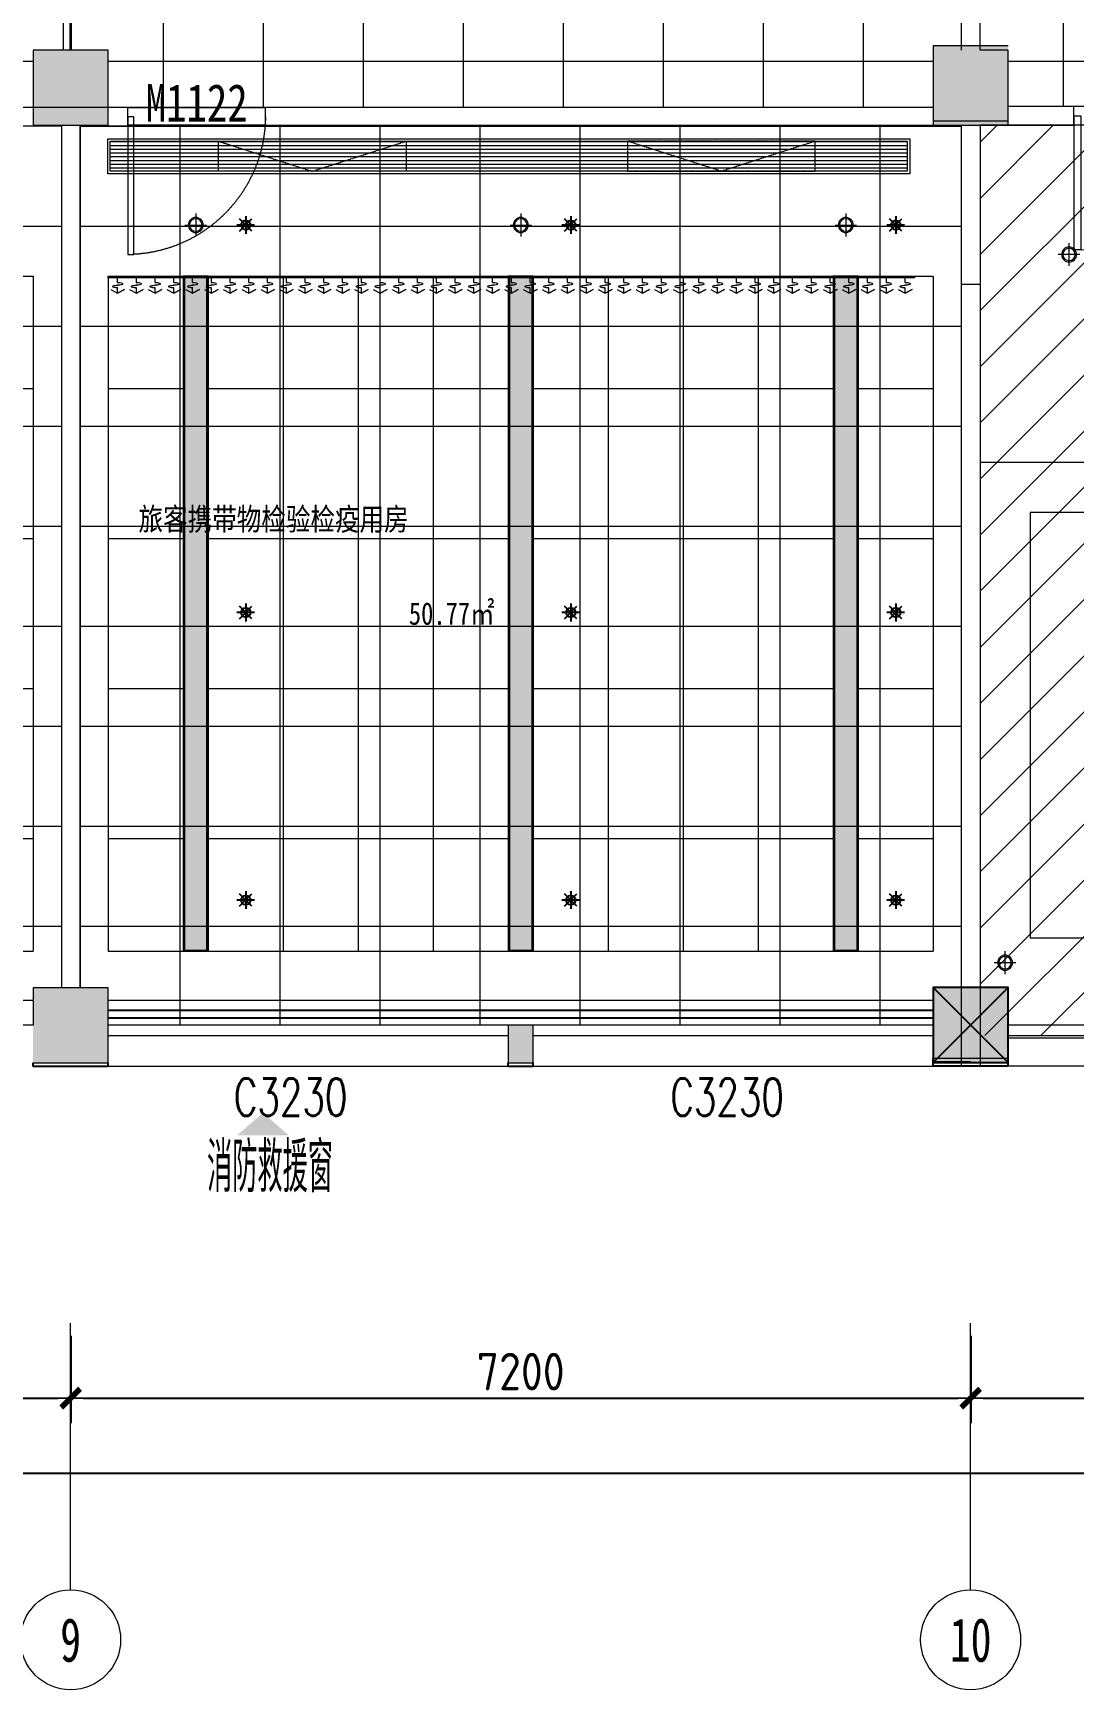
# Model space of a CAD drawing. Header units: millimetres. Extents: x 33621 to 401573, y -91663 to 133135.
# Drawn here: x 225357 to 233682, y -64228 to -50974 of the extents above; entities that cross this region are included whole.
import ezdxf
from ezdxf.enums import TextEntityAlignment as Align

# ---------------------------------------------------------------- set-up
doc = ezdxf.new("R2010")
doc.units = ezdxf.units.MM
doc.header["$LTSCALE"] = 10
for name, pattern in [('DASH', [0.35, 0.25, -0.1]), ('DOTE', [2.42, 2, -0.2, 0.02, -0.2]), ('HIDDEN', [0.375, 0.25, -0.125, 0, 0])]:
    doc.linetypes.add(name, pattern=pattern)
doc.layers.get('0').update_dxf_attribs({"color": 253})
doc.layers.get('Defpoints').update_dxf_attribs({"color": 250})
for name, color, linetype in [('3', 253, 'Continuous'), ('Dim【尺寸标注】', 253, 'Continuous'), ('EQUIP_喷头', 253, 'Continuous'), ('PROMPT', 253, 'Continuous'), ('PUB_DIM', 253, 'Continuous'), ('SURFACE', 253, 'Continuous'), ('Wall Solid【墙柱填充】', 253, 'Continuous'), ('WINDOW_TEXT', 253, 'Continuous')]:
    doc.layers.add(name, color=color, linetype=linetype)
for name, color, linetype, lineweight in [('AXIS【轴号】', 253, 'Continuous', 0), ('COLUMN', 253, 'Continuous', 0), ('DOOR【门】', 253, 'Continuous', 0), ('DS-4BS-FINISH【墙完成线】', 253, 'Continuous', 0), ('FC-FLOOR【地材分格】', 253, 'Continuous', 0), ('FF-Door【门】', 253, 'Continuous', 0), ('PUB_HATCH', 253, 'Continuous', 0), ('RC-FCU【空调设备】', 253, 'Continuous', 0), ('RC-FIN【天花轮廓线】', 253, 'Continuous', 0), ('RC-LIGHT【天花灯具】', 253, 'Continuous', 0), ('RC-Modelling【天花造型】', 253, 'Continuous', 0), ('RC-STR【天花细线】', 253, 'Continuous', 0), ('RC-Text【天花文字】', 253, 'Continuous', 0), ('TXT【平面空间文字】', 253, 'Continuous', 0), ('WALL', 253, 'Continuous', 0), ('Wall【墙体】', 253, 'Continuous', 0), ('WINDOW', 253, 'Continuous', 0), ('Xline【辅助线】', 253, 'Continuous', 0)]:
    doc.layers.add(name, color=color, linetype=linetype, lineweight=lineweight)
doc.styles.add('_TCH_WINDOW', font='SIMPLEX', dxfattribs={"bigfont": 'GBCBIG'})
doc.styles.add('CCD_DIM', font='ARCHS.SHX')
doc.styles.add('DIM_FONT', font='SIMPLEX', dxfattribs={"width": 0.7, "bigfont": 'GBCBIG'})
doc.styles.add('宋体', font='', dxfattribs={"width": 0.7})
doc.styles.add('文字', font='')
doc.styles.get('宋体').set_extended_font_data('SimSun')
doc.styles.get('文字').set_extended_font_data('SimSun')
doc.dimstyles.new('ZL_1：100', dxfattribs={"dimtxt": 3, "dimasz": 1, "dimexe": 2, "dimexo": 2, "dimgap": 0.6, "dimtad": 1, "dimdec": 0, "dimrnd": 5, "dimdsep": 46, "dimtxsty": 'CCD_DIM', "dimblk": 'WS-cj', "dimblk1": 'WS-cj', "dimblk2": 'WS-cj', "dimcen": 1, "dimclrd": 44, "dimclre": 44, "dimclrt": 2, "dimadec": 0, "dimazin": 2, "dimtfac": 1, "dimtdec": 0, "dimtix": 1, "dimtmove": 2, "dimatfit": 3, "dimldrblk": 'hl_arrow2', "dimfxl": 5, "dimfxlon": 1, "dimarcsym": 0})
pattern_1 = [(0, (0, 0), (0, 800), []), (90, (0, 0), (-800, 5e-14), [])]

# ---------------------------------------------------------------- blocks, each defined once
blk = doc.blocks.new('$WINLIB2D$00000004')
for p, q in [((-0.5, 0.5), (0.5, 0.5)), ((-0.5, 0.5), (-0.5, -0.5)), ((0.5, -0.5), (0.5, 0.5)), ((-0.5, 0.2406), (0.5, 0.2406)), ((-0.5, -0.5), (0.5, -0.5))]:
    blk.add_line(p, q)
blk = doc.blocks.new('$DorLib2D$00000001')
for p, q in [((0.45, 0.975), (0.5, 0.975)), ((0.45, 0), (0.45, 0.975)), ((0.5, 0), (0.5, 0.975)), ((0.5, 0), (0.45, 0))]:
    blk.add_line(p, q)
at = {"lineweight": 13}
blk.add_arc((0.475, 0), 0.975, 91.4693, 180, dxfattribs=at)
blk = doc.blocks.new('hl_Axis-A1')
at = {"color": 150, "ltscale": 2}
blk.add_line((21.33, 0), (0, 0), dxfattribs=at)
at = {"color": 150}
blk.add_circle((25.33, 0), 4, dxfattribs=at)
at = {"color": 50, "style": '宋体', "width": 0.7}
blk.add_attdef('轴号', text='', height=3.5, dxfattribs=at).set_placement((25.33, 0), align=Align.MIDDLE_CENTER)
blk = doc.blocks.new('WS-cj')
blk.add_hatch(color=2).paths.add_polyline_path([(0.59, 0.82), (-0.82, -0.59), (-0.59, -0.82), (0.82, 0.59)])
at = {"color": 2, "linetype": 'ByBlock', "lineweight": 0}
for p, q in [((-1.1, 0), (0, 0)), ((0, 0), (1.1, 0))]:
    blk.add_line(p, q, dxfattribs=at)
at = {"color": 2}
blk.add_lwpolyline([(0.59, 0.82), (-0.82, -0.59), (-0.59, -0.82), (0.82, 0.59)], close=True, dxfattribs=at)
blk = doc.blocks.new('*D247')
at = {"layer": 'Defpoints', "color": 0, "transparency": 16777216}
for p in [(5938, -18684), (13138, -18684), (13138, -19284)]:
    blk.add_point(p, dxfattribs=at)
at = {"layer": 'Dim【尺寸标注】', "color": 44, "lineweight": -2, "transparency": 16777216}
for p, q in [((5938, -18784), (5938, -19484)), ((13138, -18784), (13138, -19484)), ((6038, -19284), (13038, -19284))]:
    blk.add_line(p, q, dxfattribs=at)
at = {"layer": 'Dim【尺寸标注】', "color": 44, "lineweight": -2, "transparency": 16777216, "xscale": 100, "yscale": 100, "zscale": 100, "rotation": 180}
blk.add_blockref('WS-cj', (5938, -19284), dxfattribs=at)
at = {"layer": 'Dim【尺寸标注】', "color": 44, "lineweight": -2, "transparency": 16777216, "xscale": 100, "yscale": 100, "zscale": 100}
blk.add_blockref('WS-cj', (13138, -19284), dxfattribs=at)
at = {"layer": 'Dim【尺寸标注】', "color": 2, "transparency": 16777216, "insert": (9538, -19071), "char_height": 300, "attachment_point": 5, "style": 'CCD_DIM'}
blk.add_mtext('7200', dxfattribs=at)
blk = doc.blocks.new('hl_arrow2')
at = {"color": 2}
blk.add_line((0, 0), (-1, 0), dxfattribs=at)
blk.add_lwpolyline([(0, 0), (-1, -1), (-1, -1), (0, 0), (-1, 1), (-1, 1)], close=True, dxfattribs=at)
blk = doc.blocks.new('*D248')
at = {"layer": 'Defpoints', "color": 0, "transparency": 16777216}
for p in [(13138, -18684), (20338, -18684), (20338, -19284)]:
    blk.add_point(p, dxfattribs=at)
at = {"layer": 'Dim【尺寸标注】', "color": 44, "lineweight": -2, "transparency": 16777216}
for p, q in [((13138, -18784), (13138, -19484)), ((20338, -18784), (20338, -19484)), ((13238, -19284), (20238, -19284))]:
    blk.add_line(p, q, dxfattribs=at)
at = {"layer": 'Dim【尺寸标注】', "color": 44, "lineweight": -2, "transparency": 16777216, "xscale": 100, "yscale": 100, "zscale": 100, "rotation": 180}
blk.add_blockref('WS-cj', (13138, -19284), dxfattribs=at)
at = {"layer": 'Dim【尺寸标注】', "color": 44, "lineweight": -2, "transparency": 16777216, "xscale": 100, "yscale": 100, "zscale": 100}
blk.add_blockref('WS-cj', (20338, -19284), dxfattribs=at)
at = {"layer": 'Dim【尺寸标注】', "color": 2, "transparency": 16777216, "insert": (16738, -19071), "char_height": 300, "attachment_point": 5, "style": 'CCD_DIM'}
blk.add_mtext('7200', dxfattribs=at)
blk = doc.blocks.new('*D249')
at = {"layer": 'Defpoints', "color": 0, "transparency": 16777216}
for p in [(20338, -18684), (27538, -18684), (27538, -19284)]:
    blk.add_point(p, dxfattribs=at)
at = {"layer": 'Dim【尺寸标注】', "color": 44, "lineweight": -2, "transparency": 16777216}
for p, q in [((20338, -18784), (20338, -19484)), ((27538, -18784), (27538, -19484)), ((20438, -19284), (27438, -19284))]:
    blk.add_line(p, q, dxfattribs=at)
at = {"layer": 'Dim【尺寸标注】', "color": 44, "lineweight": -2, "transparency": 16777216, "xscale": 100, "yscale": 100, "zscale": 100, "rotation": 180}
blk.add_blockref('WS-cj', (20338, -19284), dxfattribs=at)
at = {"layer": 'Dim【尺寸标注】', "color": 44, "lineweight": -2, "transparency": 16777216, "xscale": 100, "yscale": 100, "zscale": 100}
blk.add_blockref('WS-cj', (27538, -19284), dxfattribs=at)
at = {"layer": 'Dim【尺寸标注】', "color": 2, "transparency": 16777216, "insert": (23938, -19071), "char_height": 300, "attachment_point": 5, "style": 'CCD_DIM'}
blk.add_mtext('7200', dxfattribs=at)
blk = doc.blocks.new('*D255')
at = {"layer": 'Defpoints', "color": 0, "transparency": 16777216}
for p in [(-44462, -18684), (49138, -18684), (49138, -19884)]:
    blk.add_point(p, dxfattribs=at)
at = {"layer": 'Dim【尺寸标注】', "color": 44, "lineweight": -2, "transparency": 16777216}
for p, q in [((-44462, -19384), (-44462, -20084)), ((49138, -19384), (49138, -20084)), ((-44362, -19884), (49038, -19884))]:
    blk.add_line(p, q, dxfattribs=at)
at = {"layer": 'Dim【尺寸标注】', "color": 44, "lineweight": -2, "transparency": 16777216, "xscale": 100, "yscale": 100, "zscale": 100, "rotation": 180}
blk.add_blockref('WS-cj', (-44462, -19884), dxfattribs=at)
at = {"layer": 'Dim【尺寸标注】', "color": 44, "lineweight": -2, "transparency": 16777216, "xscale": 100, "yscale": 100, "zscale": 100}
blk.add_blockref('WS-cj', (49138, -19884), dxfattribs=at)
at = {"layer": 'Dim【尺寸标注】', "color": 2, "transparency": 16777216, "insert": (2338, -19678), "char_height": 300, "attachment_point": 5, "style": 'CCD_DIM'}
blk.add_mtext('93600', dxfattribs=at)
blk = doc.blocks.new('DOOR_D01')
at = {"layer": 'FF-Door【门】'}
blk.add_lwpolyline([(-0.456, 1), (-0.456, 0), (-0.5, 0), (-0.5, 1)], close=True, dxfattribs=at)
at = {"layer": 'FF-Door【门】', "color": 8, "linetype": 'HIDDEN', "ltscale": 15}
blk.add_arc((-0.511, -0.01), 1.011, 0.5915, 87.4664, dxfattribs=at)
blk = doc.blocks.new('*U338')
for p, q in [((0, -12), (0, 0)), ((0, 0), (6450, 0)), ((6450, 0), (6450, -12)), ((6450, -12), (0, -12)), ((20, -105), (75, -136)), ((75, -49), (75, -12)), ((75, -136), (75, -93)), ((130, -105), (75, -136)), ((75, -136), (130, -105)), ((170, -105), (225, -136)), ((225, -49), (225, -12)), ((225, -136), (225, -93)), ((280, -105), (225, -136)), ((225, -136), (280, -105)), ((320, -105), (375, -136)), ((375, -49), (375, -12)), ((375, -136), (375, -93)), ((430, -105), (375, -136)), ((375, -136), (430, -105)), ((470, -105), (525, -136)), ((525, -49), (525, -12)), ((525, -136), (525, -93)), ((580, -105), (525, -136)), ((525, -136), (580, -105)), ((620, -105), (675, -136)), ((675, -49), (675, -12)), ((675, -136), (675, -93)), ((730, -105), (675, -136)), ((675, -136), (730, -105)), ((770, -105), (825, -136)), ((825, -49), (825, -12)), ((825, -136), (825, -93)), ((880, -105), (825, -136)), ((825, -136), (880, -105)), ((920, -105), (975, -136)), ((975, -49), (975, -12)), ((975, -136), (975, -93)), ((1030, -105), (975, -136)), ((975, -136), (1030, -105)), ((1070, -105), (1125, -136)), ((1125, -49), (1125, -12)), ((1125, -136), (1125, -93)), ((1180, -105), (1125, -136)), ((1125, -136), (1180, -105)), ((1220, -105), (1275, -136)), ((1275, -49), (1275, -12)), ((1275, -136), (1275, -93)), ((1330, -105), (1275, -136)), ((1275, -136), (1330, -105)), ((1370, -105), (1425, -136)), ((1425, -49), (1425, -12)), ((1425, -136), (1425, -93)), ((1480, -105), (1425, -136)), ((1425, -136), (1480, -105)), ((1520, -105), (1575, -136)), ((1575, -49), (1575, -12)), ((1575, -136), (1575, -93)), ((1630, -105), (1575, -136)), ((1575, -136), (1630, -105)), ((1670, -105), (1725, -136)), ((1725, -49), (1725, -12)), ((1725, -136), (1725, -93)), ((1780, -105), (1725, -136)), ((1725, -136), (1780, -105)), ((1820, -105), (1875, -136)), ((1875, -49), (1875, -12)), ((1875, -136), (1875, -93)), ((1930, -105), (1875, -136)), ((1875, -136), (1930, -105)), ((1970, -105), (2025, -136)), ((2025, -49), (2025, -12)), ((2025, -136), (2025, -93)), ((2080, -105), (2025, -136)), ((2025, -136), (2080, -105)), ((2120, -105), (2175, -136)), ((2175, -49), (2175, -12)), ((2175, -136), (2175, -93)), ((2230, -105), (2175, -136)), ((2175, -136), (2230, -105)), ((2270, -105), (2325, -136)), ((2325, -49), (2325, -12)), ((2325, -136), (2325, -93)), ((2380, -105), (2325, -136)), ((2325, -136), (2380, -105)), ((2420, -105), (2475, -136)), ((2475, -49), (2475, -12)), ((2475, -136), (2475, -93)), ((2530, -105), (2475, -136)), ((2475, -136), (2530, -105)), ((2570, -105), (2625, -136)), ((2625, -49), (2625, -12)), ((2625, -136), (2625, -93)), ((2680, -105), (2625, -136)), ((2625, -136), (2680, -105)), ((2720, -105), (2775, -136)), ((2775, -49), (2775, -12)), ((2775, -136), (2775, -93)), ((2830, -105), (2775, -136)), ((2775, -136), (2830, -105)), ((2870, -105), (2925, -136)), ((2925, -49), (2925, -12)), ((2925, -136), (2925, -93)), ((2980, -105), (2925, -136)), ((2925, -136), (2980, -105)), ((3020, -105), (3075, -136)), ((3075, -49), (3075, -12)), ((3075, -136), (3075, -93)), ((3130, -105), (3075, -136)), ((3075, -136), (3130, -105)), ((3170, -105), (3225, -136)), ((3225, -49), (3225, -12)), ((3225, -136), (3225, -93)), ((3280, -105), (3225, -136)), ((3225, -136), (3280, -105)), ((3320, -105), (3375, -136)), ((3375, -49), (3375, -12)), ((3375, -136), (3375, -93)), ((3430, -105), (3375, -136)), ((3375, -136), (3430, -105)), ((3470, -105), (3525, -136)), ((3525, -49), (3525, -12)), ((3525, -136), (3525, -93)), ((3580, -105), (3525, -136)), ((3525, -136), (3580, -105)), ((3620, -105), (3675, -136)), ((3675, -49), (3675, -12)), ((3675, -136), (3675, -93)), ((3730, -105), (3675, -136)), ((3675, -136), (3730, -105)), ((3770, -105), (3825, -136)), ((3825, -49), (3825, -12)), ((3825, -136), (3825, -93)), ((3880, -105), (3825, -136)), ((3825, -136), (3880, -105)), ((3920, -105), (3975, -136)), ((3975, -49), (3975, -12)), ((3975, -136), (3975, -93)), ((4030, -105), (3975, -136)), ((3975, -136), (4030, -105)), ((4070, -105), (4125, -136)), ((4125, -49), (4125, -12)), ((4125, -136), (4125, -93)), ((4180, -105), (4125, -136)), ((4125, -136), (4180, -105)), ((4220, -105), (4275, -136)), ((4275, -49), (4275, -12)), ((4275, -136), (4275, -93)), ((4330, -105), (4275, -136)), ((4275, -136), (4330, -105)), ((4370, -105), (4425, -136)), ((4425, -49), (4425, -12)), ((4425, -136), (4425, -93)), ((4480, -105), (4425, -136)), ((4425, -136), (4480, -105)), ((4520, -105), (4575, -136)), ((4575, -49), (4575, -12)), ((4575, -136), (4575, -93)), ((4630, -105), (4575, -136)), ((4575, -136), (4630, -105)), ((4670, -105), (4725, -136)), ((4725, -49), (4725, -12)), ((4725, -136), (4725, -93)), ((4780, -105), (4725, -136)), ((4725, -136), (4780, -105)), ((4820, -105), (4875, -136)), ((4875, -49), (4875, -12)), ((4875, -136), (4875, -93)), ((4930, -105), (4875, -136)), ((4875, -136), (4930, -105)), ((4970, -105), (5025, -136)), ((5025, -49), (5025, -12)), ((5025, -136), (5025, -93)), ((5080, -105), (5025, -136)), ((5025, -136), (5080, -105)), ((5120, -105), (5175, -136)), ((5175, -49), (5175, -12)), ((5175, -136), (5175, -93)), ((5230, -105), (5175, -136)), ((5175, -136), (5230, -105)), ((5270, -105), (5325, -136)), ((5325, -49), (5325, -12)), ((5325, -136), (5325, -93)), ((5380, -105), (5325, -136)), ((5325, -136), (5380, -105)), ((5420, -105), (5475, -136)), ((5475, -49), (5475, -12)), ((5475, -136), (5475, -93)), ((5530, -105), (5475, -136)), ((5475, -136), (5530, -105)), ((5570, -105), (5625, -136)), ((5625, -49), (5625, -12)), ((5625, -136), (5625, -93)), ((5680, -105), (5625, -136)), ((5625, -136), (5680, -105)), ((5720, -105), (5775, -136)), ((5775, -49), (5775, -12)), ((5775, -136), (5775, -93)), ((5830, -105), (5775, -136)), ((5775, -136), (5830, -105)), ((5870, -105), (5925, -136)), ((5925, -49), (5925, -12)), ((5925, -136), (5925, -93)), ((5980, -105), (5925, -136)), ((5925, -136), (5980, -105)), ((6020, -105), (6075, -136)), ((6075, -49), (6075, -12)), ((6075, -136), (6075, -93)), ((6130, -105), (6075, -136)), ((6075, -136), (6130, -105)), ((6170, -105), (6225, -136)), ((6225, -49), (6225, -12)), ((6225, -136), (6225, -93)), ((6280, -105), (6225, -136)), ((6225, -136), (6280, -105)), ((6320, -105), (6375, -136)), ((6320, -105), (6375, -136)), ((6375, -49), (6375, -12)), ((6375, -49), (6375, -12)), ((6375, -136), (6375, -93)), ((6375, -136), (6375, -93)), ((6430, -105), (6375, -136)), ((6375, -136), (6430, -105)), ((6430, -105), (6375, -136)), ((6375, -136), (6430, -105))]:
    blk.add_line(p, q)
at = {"extrusion": (0, 0, -1)}
for centre, major_axis, start_param, end_param in [((40, -82), (3.69, -3.69), 1.137309, 3.57508), ((73, -171), (-70.4, -70.4), 2.004284, 2.381239), ((73, 6), (70.4, -70.4), 0.760354, 1.137309), ((77, -149), (-70.4, -70.4), 2.33115, 2.708105), ((77, 28), (70.4, -70.4), 0.433488, 0.810442), ((110, -60), (3.69, -3.69), 4.278901, 6.716673), ((190, -82), (3.69, -3.69), 1.137309, 3.57508), ((223, -171), (-70.4, -70.4), 2.004284, 2.381239), ((223, 6), (70.4, -70.4), 0.760354, 1.137309), ((227, -149), (-70.4, -70.4), 2.33115, 2.708105), ((227, 28), (70.4, -70.4), 0.433488, 0.810442), ((260, -60), (3.69, -3.69), 4.278901, 6.716673), ((340, -82), (3.69, -3.69), 1.137309, 3.57508), ((373, -171), (-70.4, -70.4), 2.004284, 2.381239), ((373, 6), (70.4, -70.4), 0.760354, 1.137309), ((377, -149), (-70.4, -70.4), 2.33115, 2.708105), ((377, 28), (70.4, -70.4), 0.433488, 0.810442), ((410, -60), (3.69, -3.69), 4.278901, 6.716673), ((490, -82), (3.69, -3.69), 1.137309, 3.57508), ((523, -171), (-70.4, -70.4), 2.004284, 2.381239), ((523, 6), (70.4, -70.4), 0.760354, 1.137309), ((527, -149), (-70.4, -70.4), 2.33115, 2.708105), ((527, 28), (70.4, -70.4), 0.433488, 0.810442), ((560, -60), (3.69, -3.69), 4.278901, 6.716673), ((640, -82), (3.69, -3.69), 1.137309, 3.57508), ((673, -171), (-70.4, -70.4), 2.004284, 2.381239), ((673, 6), (70.4, -70.4), 0.760354, 1.137309), ((677, -149), (-70.4, -70.4), 2.33115, 2.708105), ((677, 28), (70.4, -70.4), 0.433488, 0.810442), ((710, -60), (3.69, -3.69), 4.278901, 6.716673), ((790, -82), (3.69, -3.69), 1.137309, 3.57508), ((823, -171), (-70.4, -70.4), 2.004284, 2.381239), ((823, 6), (70.4, -70.4), 0.760354, 1.137309), ((827, -149), (-70.4, -70.4), 2.33115, 2.708105), ((827, 28), (70.4, -70.4), 0.433488, 0.810442), ((860, -60), (3.69, -3.69), 4.278901, 6.716673), ((940, -82), (3.69, -3.69), 1.137309, 3.57508), ((973, -171), (-70.4, -70.4), 2.004284, 2.381239), ((973, 6), (70.4, -70.4), 0.760354, 1.137309), ((977, -149), (-70.4, -70.4), 2.33115, 2.708105), ((977, 28), (70.4, -70.4), 0.433488, 0.810442), ((1010, -60), (3.69, -3.69), 4.278901, 6.716673), ((1090, -82), (3.69, -3.69), 1.137309, 3.57508), ((1123, -171), (-70.4, -70.4), 2.004284, 2.381239), ((1123, 6), (70.4, -70.4), 0.760354, 1.137309), ((1127, -149), (-70.4, -70.4), 2.33115, 2.708105), ((1127, 28), (70.4, -70.4), 0.433488, 0.810442), ((1160, -60), (3.69, -3.69), 4.278901, 6.716673), ((1240, -82), (3.69, -3.69), 1.137309, 3.57508), ((1273, -171), (-70.4, -70.4), 2.004284, 2.381239), ((1273, 6), (70.4, -70.4), 0.760354, 1.137309), ((1277, -149), (-70.4, -70.4), 2.33115, 2.708105), ((1277, 28), (70.4, -70.4), 0.433488, 0.810442), ((1310, -60), (3.69, -3.69), 4.278901, 6.716673), ((1390, -82), (3.69, -3.69), 1.137309, 3.57508), ((1423, -171), (-70.4, -70.4), 2.004284, 2.381239), ((1423, 6), (70.4, -70.4), 0.760354, 1.137309), ((1427, -149), (-70.4, -70.4), 2.33115, 2.708105), ((1427, 28), (70.4, -70.4), 0.433488, 0.810442), ((1460, -60), (3.69, -3.69), 4.278901, 6.716673), ((1540, -82), (3.69, -3.69), 1.137309, 3.57508), ((1573, -171), (-70.4, -70.4), 2.004284, 2.381239), ((1573, 6), (70.4, -70.4), 0.760354, 1.137309), ((1577, -149), (-70.4, -70.4), 2.33115, 2.708105), ((1577, 28), (70.4, -70.4), 0.433488, 0.810442), ((1610, -60), (3.69, -3.69), 4.278901, 6.716673), ((1690, -82), (3.69, -3.69), 1.137309, 3.57508), ((1723, -171), (-70.4, -70.4), 2.004284, 2.381239), ((1723, 6), (70.4, -70.4), 0.760354, 1.137309), ((1727, -149), (-70.4, -70.4), 2.33115, 2.708105), ((1727, 28), (70.4, -70.4), 0.433488, 0.810442), ((1760, -60), (3.69, -3.69), 4.278901, 6.716673), ((1840, -82), (3.69, -3.69), 1.137309, 3.57508), ((1873, -171), (-70.4, -70.4), 2.004284, 2.381239), ((1873, 6), (70.4, -70.4), 0.760354, 1.137309), ((1877, -149), (-70.4, -70.4), 2.33115, 2.708105), ((1877, 28), (70.4, -70.4), 0.433488, 0.810442), ((1910, -60), (3.69, -3.69), 4.278901, 6.716673), ((1990, -82), (3.69, -3.69), 1.137309, 3.57508), ((2023, -171), (-70.4, -70.4), 2.004284, 2.381239), ((2023, 6), (70.4, -70.4), 0.760354, 1.137309), ((2027, -149), (-70.4, -70.4), 2.33115, 2.708105), ((2027, 28), (70.4, -70.4), 0.433488, 0.810442), ((2060, -60), (3.69, -3.69), 4.278901, 6.716673), ((2140, -82), (3.69, -3.69), 1.137309, 3.57508), ((2173, -171), (-70.4, -70.4), 2.004284, 2.381239), ((2173, 6), (70.4, -70.4), 0.760354, 1.137309), ((2177, -149), (-70.4, -70.4), 2.33115, 2.708105), ((2177, 28), (70.4, -70.4), 0.433488, 0.810442), ((2210, -60), (3.69, -3.69), 4.278901, 6.716673), ((2290, -82), (3.69, -3.69), 1.137309, 3.57508), ((2323, -171), (-70.4, -70.4), 2.004284, 2.381239), ((2323, 6), (70.4, -70.4), 0.760354, 1.137309), ((2327, -149), (-70.4, -70.4), 2.33115, 2.708105), ((2327, 28), (70.4, -70.4), 0.433488, 0.810442), ((2360, -60), (3.69, -3.69), 4.278901, 6.716673), ((2440, -82), (3.69, -3.69), 1.137309, 3.57508), ((2473, -171), (-70.4, -70.4), 2.004284, 2.381239), ((2473, 6), (70.4, -70.4), 0.760354, 1.137309), ((2477, -149), (-70.4, -70.4), 2.33115, 2.708105), ((2477, 28), (70.4, -70.4), 0.433488, 0.810442), ((2510, -60), (3.69, -3.69), 4.278901, 6.716673), ((2590, -82), (3.69, -3.69), 1.137309, 3.57508), ((2623, -171), (-70.4, -70.4), 2.004284, 2.381239), ((2623, 6), (70.4, -70.4), 0.760354, 1.137309), ((2627, -149), (-70.4, -70.4), 2.33115, 2.708105), ((2627, 28), (70.4, -70.4), 0.433488, 0.810442), ((2660, -60), (3.69, -3.69), 4.278901, 6.716673), ((2740, -82), (3.69, -3.69), 1.137309, 3.57508), ((2773, -171), (-70.4, -70.4), 2.004284, 2.381239), ((2773, 6), (70.4, -70.4), 0.760354, 1.137309), ((2777, -149), (-70.4, -70.4), 2.33115, 2.708105), ((2777, 28), (70.4, -70.4), 0.433488, 0.810442), ((2810, -60), (3.69, -3.69), 4.278901, 6.716673), ((2890, -82), (3.69, -3.69), 1.137309, 3.57508), ((2923, -171), (-70.4, -70.4), 2.004284, 2.381239), ((2923, 6), (70.4, -70.4), 0.760354, 1.137309), ((2927, -149), (-70.4, -70.4), 2.33115, 2.708105), ((2927, 28), (70.4, -70.4), 0.433488, 0.810442), ((2960, -60), (3.69, -3.69), 4.278901, 6.716673), ((3040, -82), (3.69, -3.69), 1.137309, 3.57508), ((3073, -171), (-70.4, -70.4), 2.004284, 2.381239), ((3073, 6), (70.4, -70.4), 0.760354, 1.137309), ((3077, -149), (-70.4, -70.4), 2.33115, 2.708105), ((3077, 28), (70.4, -70.4), 0.433488, 0.810442), ((3110, -60), (3.69, -3.69), 4.278901, 6.716673), ((3190, -82), (3.69, -3.69), 1.137309, 3.57508), ((3223, -171), (-70.4, -70.4), 2.004284, 2.381239), ((3223, 6), (70.4, -70.4), 0.760354, 1.137309), ((3227, -149), (-70.4, -70.4), 2.33115, 2.708105), ((3227, 28), (70.4, -70.4), 0.433488, 0.810442), ((3260, -60), (3.69, -3.69), 4.278901, 6.716673), ((3340, -82), (3.69, -3.69), 1.137309, 3.57508), ((3373, -171), (-70.4, -70.4), 2.004284, 2.381239), ((3373, 6), (70.4, -70.4), 0.760354, 1.137309), ((3377, -149), (-70.4, -70.4), 2.33115, 2.708105), ((3377, 28), (70.4, -70.4), 0.433488, 0.810442), ((3410, -60), (3.69, -3.69), 4.278901, 6.716673), ((3490, -82), (3.69, -3.69), 1.137309, 3.57508), ((3523, -171), (-70.4, -70.4), 2.004284, 2.381239), ((3523, 6), (70.4, -70.4), 0.760354, 1.137309), ((3527, -149), (-70.4, -70.4), 2.33115, 2.708105), ((3527, 28), (70.4, -70.4), 0.433488, 0.810442), ((3560, -60), (3.69, -3.69), 4.278901, 6.716673), ((3640, -82), (3.69, -3.69), 1.137309, 3.57508), ((3673, -171), (-70.4, -70.4), 2.004284, 2.381239), ((3673, 6), (70.4, -70.4), 0.760354, 1.137309), ((3677, -149), (-70.4, -70.4), 2.33115, 2.708105), ((3677, 28), (70.4, -70.4), 0.433488, 0.810442), ((3710, -60), (3.69, -3.69), 4.278901, 6.716673), ((3790, -82), (3.69, -3.69), 1.137309, 3.57508), ((3823, -171), (-70.4, -70.4), 2.004284, 2.381239), ((3823, 6), (70.4, -70.4), 0.760354, 1.137309), ((3827, -149), (-70.4, -70.4), 2.33115, 2.708105), ((3827, 28), (70.4, -70.4), 0.433488, 0.810442), ((3860, -60), (3.69, -3.69), 4.278901, 6.716673), ((3940, -82), (3.69, -3.69), 1.137309, 3.57508), ((3973, -171), (-70.4, -70.4), 2.004284, 2.381239), ((3973, 6), (70.4, -70.4), 0.760354, 1.137309), ((3977, -149), (-70.4, -70.4), 2.33115, 2.708105), ((3977, 28), (70.4, -70.4), 0.433488, 0.810442), ((4010, -60), (3.69, -3.69), 4.278901, 6.716673), ((4090, -82), (3.69, -3.69), 1.137309, 3.57508), ((4123, -171), (-70.4, -70.4), 2.004284, 2.381239), ((4123, 6), (70.4, -70.4), 0.760354, 1.137309), ((4127, -149), (-70.4, -70.4), 2.33115, 2.708105), ((4127, 28), (70.4, -70.4), 0.433488, 0.810442), ((4160, -60), (3.69, -3.69), 4.278901, 6.716673), ((4240, -82), (3.69, -3.69), 1.137309, 3.57508), ((4273, -171), (-70.4, -70.4), 2.004284, 2.381239), ((4273, 6), (70.4, -70.4), 0.760354, 1.137309), ((4277, -149), (-70.4, -70.4), 2.33115, 2.708105), ((4277, 28), (70.4, -70.4), 0.433488, 0.810442), ((4310, -60), (3.69, -3.69), 4.278901, 6.716673), ((4390, -82), (3.69, -3.69), 1.137309, 3.57508), ((4423, -171), (-70.4, -70.4), 2.004284, 2.381239), ((4423, 6), (70.4, -70.4), 0.760354, 1.137309), ((4427, -149), (-70.4, -70.4), 2.33115, 2.708105), ((4427, 28), (70.4, -70.4), 0.433488, 0.810442), ((4460, -60), (3.69, -3.69), 4.278901, 6.716673), ((4540, -82), (3.69, -3.69), 1.137309, 3.57508), ((4573, -171), (-70.4, -70.4), 2.004284, 2.381239), ((4573, 6), (70.4, -70.4), 0.760354, 1.137309), ((4577, -149), (-70.4, -70.4), 2.33115, 2.708105), ((4577, 28), (70.4, -70.4), 0.433488, 0.810442), ((4610, -60), (3.69, -3.69), 4.278901, 6.716673), ((4690, -82), (3.69, -3.69), 1.137309, 3.57508), ((4723, -171), (-70.4, -70.4), 2.004284, 2.381239), ((4723, 6), (70.4, -70.4), 0.760354, 1.137309), ((4727, -149), (-70.4, -70.4), 2.33115, 2.708105), ((4727, 28), (70.4, -70.4), 0.433488, 0.810442), ((4760, -60), (3.69, -3.69), 4.278901, 6.716673), ((4840, -82), (3.69, -3.69), 1.137309, 3.57508), ((4873, -171), (-70.4, -70.4), 2.004284, 2.381239), ((4873, 6), (70.4, -70.4), 0.760354, 1.137309), ((4877, -149), (-70.4, -70.4), 2.33115, 2.708105), ((4877, 28), (70.4, -70.4), 0.433488, 0.810442), ((4910, -60), (3.69, -3.69), 4.278901, 6.716673), ((4990, -82), (3.69, -3.69), 1.137309, 3.57508), ((5023, -171), (-70.4, -70.4), 2.004284, 2.381239), ((5023, 6), (70.4, -70.4), 0.760354, 1.137309), ((5027, -149), (-70.4, -70.4), 2.33115, 2.708105), ((5027, 28), (70.4, -70.4), 0.433488, 0.810442), ((5060, -60), (3.69, -3.69), 4.278901, 6.716673), ((5140, -82), (3.69, -3.69), 1.137309, 3.57508), ((5173, -171), (-70.4, -70.4), 2.004284, 2.381239), ((5173, 6), (70.4, -70.4), 0.760354, 1.137309), ((5177, -149), (-70.4, -70.4), 2.33115, 2.708105), ((5177, 28), (70.4, -70.4), 0.433488, 0.810442), ((5210, -60), (3.69, -3.69), 4.278901, 6.716673), ((5290, -82), (3.69, -3.69), 1.137309, 3.57508), ((5323, -171), (-70.4, -70.4), 2.004284, 2.381239), ((5323, 6), (70.4, -70.4), 0.760354, 1.137309), ((5327, -149), (-70.4, -70.4), 2.33115, 2.708105), ((5327, 28), (70.4, -70.4), 0.433488, 0.810442), ((5360, -60), (3.69, -3.69), 4.278901, 6.716673), ((5440, -82), (3.69, -3.69), 1.137309, 3.57508), ((5473, -171), (-70.4, -70.4), 2.004284, 2.381239), ((5473, 6), (70.4, -70.4), 0.760354, 1.137309), ((5477, -149), (-70.4, -70.4), 2.33115, 2.708105), ((5477, 28), (70.4, -70.4), 0.433488, 0.810442), ((5510, -60), (3.69, -3.69), 4.278901, 6.716673), ((5590, -82), (3.69, -3.69), 1.137309, 3.57508), ((5623, -171), (-70.4, -70.4), 2.004284, 2.381239), ((5623, 6), (70.4, -70.4), 0.760354, 1.137309), ((5627, -149), (-70.4, -70.4), 2.33115, 2.708105), ((5627, 28), (70.4, -70.4), 0.433488, 0.810442), ((5660, -60), (3.69, -3.69), 4.278901, 6.716673), ((5740, -82), (3.69, -3.69), 1.137309, 3.57508), ((5773, -171), (-70.4, -70.4), 2.004284, 2.381239), ((5773, 6), (70.4, -70.4), 0.760354, 1.137309), ((5777, -149), (-70.4, -70.4), 2.33115, 2.708105), ((5777, 28), (70.4, -70.4), 0.433488, 0.810442), ((5810, -60), (3.69, -3.69), 4.278901, 6.716673), ((5890, -82), (3.69, -3.69), 1.137309, 3.57508), ((5923, -171), (-70.4, -70.4), 2.004284, 2.381239), ((5923, 6), (70.4, -70.4), 0.760354, 1.137309), ((5927, -149), (-70.4, -70.4), 2.33115, 2.708105), ((5927, 28), (70.4, -70.4), 0.433488, 0.810442), ((5960, -60), (3.69, -3.69), 4.278901, 6.716673), ((6040, -82), (3.69, -3.69), 1.137309, 3.57508), ((6073, -171), (-70.4, -70.4), 2.004284, 2.381239), ((6073, 6), (70.4, -70.4), 0.760354, 1.137309), ((6077, -149), (-70.4, -70.4), 2.33115, 2.708105), ((6077, 28), (70.4, -70.4), 0.433488, 0.810442), ((6110, -60), (3.69, -3.69), 4.278901, 6.716673), ((6190, -82), (3.69, -3.69), 1.137309, 3.57508), ((6223, -171), (-70.4, -70.4), 2.004284, 2.381239), ((6223, 6), (70.4, -70.4), 0.760354, 1.137309), ((6227, -149), (-70.4, -70.4), 2.33115, 2.708105), ((6227, 28), (70.4, -70.4), 0.433488, 0.810442), ((6260, -60), (3.69, -3.69), 4.278901, 6.716673), ((6340, -82), (3.69, -3.69), 1.137309, 3.57508), ((6340, -82), (3.69, -3.69), 1.137309, 3.57508), ((6373, -171), (-70.4, -70.4), 2.004284, 2.381239), ((6373, -171), (-70.4, -70.4), 2.004284, 2.381239), ((6373, 6), (70.4, -70.4), 0.760354, 1.137309), ((6373, 6), (70.4, -70.4), 0.760354, 1.137309), ((6377, -149), (-70.4, -70.4), 2.33115, 2.708105), ((6377, -149), (-70.4, -70.4), 2.33115, 2.708105), ((6377, 28), (70.4, -70.4), 0.433488, 0.810442), ((6377, 28), (70.4, -70.4), 0.433488, 0.810442), ((6410, -60), (3.69, -3.69), 4.278901, 6.716673), ((6410, -60), (3.69, -3.69), 4.278901, 6.716673)]:
    blk.add_ellipse(centre, major_axis=major_axis, ratio=1, start_param=start_param, end_param=end_param, dxfattribs=at)
blk = doc.blocks.new('圆形筒灯')
at = {"color": 251, "linetype": 'DOTE', "ltscale": 43.504693}
blk.add_line((0, 91), (0, -91), dxfattribs=at)
at = {"color": 251, "linetype": 'DOTE', "ltscale": 41.297046}
blk.add_line((86, 0), (-86, 0), dxfattribs=at)
blk.add_ellipse((0, 0), major_axis=(-42.4, 42.4), ratio=1, start_param=2.355868237233172, end_param=8.639053544412757)
at = {"color": 251}
blk.add_ellipse((0, 0), major_axis=(35.4, 35.4), ratio=1, start_param=5.49871431692557, end_param=11.78189962410516, dxfattribs=at)
blk = doc.blocks.new('ZL_0918162799')
at = {"layer": 'RC-FCU【空调设备】'}
h = blk.add_hatch(dxfattribs=at)
h.set_pattern_fill('_USER', color=8, scale=30, angle=360, pattern_type=0)
h.set_pattern_definition([(360, (-5928828.58, -1197962.362), (7e-15, 30), [])])
h.paths.add_polyline_path([(3094, -260), (3094, -20), (-3282, -20), (-3282, -260)])
at = {"layer": 'RC-LIGHT【天花灯具】'}
h = blk.add_hatch(dxfattribs=at)
h.set_pattern_fill('DOTS', color=8, scale=10, angle=180)
h.set_pattern_definition([(180, (-2433306.336, 1480456.821), (-7.9375, -15.875), [0, -15.875])])
h.paths.add_polyline_path([(-2508, -1110), (-2688, -1110), (-2688, -6490), (-2508, -6490)])
h = blk.add_hatch(dxfattribs=at)
h.set_pattern_fill('DOTS', color=8, scale=10, angle=180)
h.set_pattern_definition([(180, (-2430706.336, 1480456.821), (-7.9375, -15.875), [0, -15.875])])
h.paths.add_polyline_path([(92, -1110), (-88, -1110), (-88, -6490), (92, -6490)])
h = blk.add_hatch(dxfattribs=at)
h.set_pattern_fill('DOTS', color=8, scale=10, angle=180)
h.set_pattern_definition([(180, (-2428106.336, 1480456.821), (-7.9375, -15.875), [0, -15.875])])
h.paths.add_polyline_path([(2692, -1110), (2512, -1110), (2512, -6490), (2692, -6490)])
at = {"layer": 'RC-FCU【空调设备】'}
blk.add_lwpolyline([(-3302, -280), (-3302, 0), (3114, 0), (3114, -280)], close=True, dxfattribs=at)
at = {"layer": 'RC-FCU【空调设备】', "color": 8}
blk.add_lwpolyline([(-3282, -260), (-3282, -20), (3094, -20), (3094, -260)], close=True, dxfattribs=at)
at = {"layer": 'RC-FCU【空调设备】', "color": 8, "linetype": 'DASH'}
for points in [[(-2416, -260), (-2416, -20), (-916, -20), (-916, -260)], [(2357, -260), (2357, -20), (857, -20), (857, -260)]]:
    blk.add_lwpolyline(points, close=True, dxfattribs=at)
for points in [[(-2416, -20), (-1666, -260), (-916, -20)], [(2357, -20), (1607, -260), (857, -20)]]:
    blk.add_lwpolyline(points, dxfattribs=at)
at = {"layer": 'RC-FIN【天花轮廓线】'}
blk.add_line((-3298, -1100), (3298, -1100), dxfattribs=at)
at = {"layer": 'RC-LIGHT【天花灯具】'}
for points in [[(-2498, -1100), (-2698, -1100), (-2698, -6500), (-2498, -6500)], [(102, -1100), (-98, -1100), (-98, -6500), (102, -6500)], [(2702, -1100), (2502, -1100), (2502, -6500), (2702, -6500)]]:
    blk.add_lwpolyline(points, close=True, dxfattribs=at)
at = {"layer": 'RC-LIGHT【天花灯具】', "color": 8}
for points in [[(-2508, -1110), (-2688, -1110), (-2688, -6490), (-2508, -6490)], [(92, -1110), (-88, -1110), (-88, -6490), (92, -6490)], [(2692, -1110), (2512, -1110), (2512, -6490), (2692, -6490)]]:
    blk.add_lwpolyline(points, close=True, dxfattribs=at)
at = {"layer": 'RC-Modelling【天花造型】'}
for p, q in [((-3298, -1100), (-3298, -6500)), ((3302, -1100), (3302, -6500)), ((-3298, -6500), (3302, -6500))]:
    blk.add_line(p, q, dxfattribs=at)
blk.add_lwpolyline([(-3299, -6891), (3301, -6891)], dxfattribs=at)
at = {"layer": 'RC-STR【天花细线】'}
for p, q in [((-2698, -1112), (-2698, -6500)), ((-2498, -1112), (-2498, -6500)), ((-1898, -1112), (-1898, -6500)), ((-1298, -1112), (-1298, -6500)), ((-698, -1112), (-698, -6500)), ((-98, -1112), (-98, -6500)), ((102, -1112), (102, -6500)), ((702, -1112), (702, -6500)), ((1302, -1112), (1302, -6500)), ((1902, -1112), (1902, -6500)), ((2502, -1112), (2502, -6500)), ((2702, -1112), (2702, -6500)), ((-2698, -2000), (-3298, -2000)), ((-98, -2000), (-2498, -2000)), ((2502, -2000), (102, -2000)), ((3302, -2000), (2702, -2000)), ((-2698, -3200), (-3298, -3200)), ((-98, -3200), (-2498, -3200)), ((2502, -3200), (102, -3200)), ((3302, -3200), (2702, -3200)), ((-2698, -4400), (-3298, -4400)), ((-98, -4400), (-2498, -4400)), ((2502, -4400), (102, -4400)), ((3302, -4400), (2702, -4400)), ((-2698, -5600), (-3298, -5600)), ((-98, -5600), (-2498, -5600)), ((2502, -5600), (102, -5600)), ((3302, -5600), (2702, -5600))]:
    blk.add_line(p, q, dxfattribs=at)
at = {"layer": 'RC-FCU【空调设备】', "ltscale": 10}
blk.add_blockref('*U338', (-3298, -1100), dxfattribs=at)
at = {"layer": 'RC-LIGHT【天花灯具】', "xscale": -1}
for p in [(-2598, -690), (2, -690), (2602, -690)]:
    blk.add_blockref('圆形筒灯', p, dxfattribs=at)
blk = doc.blocks.new('$TwtSys$00000125')
at = {"color": 9}
for p, q in [((0.57, 0), (-0.57, 0)), ((0.4, -0.4), (-0.4, 0.4)), ((-0.4, -0.4), (0.4, 0.4)), ((0, 0.57), (0, -0.57))]:
    blk.add_line(p, q, dxfattribs=at)
at = {"color": 8}
blk.add_circle((0, 0), 0.3, dxfattribs=at)
blk = doc.blocks.new('天花吸顶灯')
at = {"color": 8}
for p, q in [((0, 63), (0, 152)), ((-63, 0), (-152, 0)), ((63, 0), (152, 0)), ((0, -63), (0, -152))]:
    blk.add_line(p, q, dxfattribs=at)
at = {"color": 0}
blk.add_circle((0, 0), 125, dxfattribs=at)
at = {"color": 8}
blk.add_circle((0, 0), 89.3, dxfattribs=at)
blk = doc.blocks.new('ZL_1210210199')
at = {"layer": 'RC-FIN【天花轮廓线】', "color": 8}
blk.add_lwpolyline([(-243, -1756), (-1668, -1756)], dxfattribs=at)
blk.add_lwpolyline([(-1268, -5556), (1382, -5556), (1382, -2156), (-1268, -2156)], close=True, dxfattribs=at)
at = {"layer": 'RC-LIGHT【天花灯具】', "xscale": -1, "rotation": 180}
for p in [(-956, -91), (1582, -1956), (1582, -3223), (1582, -4489), (-1468, -5756), (57, -5756), (1582, -5756)]:
    blk.add_blockref('圆形筒灯', p, dxfattribs=at)
at = {"layer": 'RC-LIGHT【天花灯具】'}
blk.add_blockref('天花吸顶灯', (57, -3856), dxfattribs=at)
blk = doc.blocks.new('ZL_061117299')
at = {"layer": 'AXIS【轴号】'}
ref = blk.add_blockref('hl_Axis-A1', (13137.7, -18683.9), dxfattribs=dict(at, xscale=100, yscale=100, zscale=100, rotation=270))
ref.add_attrib('轴号', '9', dxfattribs={"layer": '0', "color": 2, "height": 350, "style": '宋体', "width": 0.7}).set_placement((13137.7, -21217.2), align=Align.MIDDLE_CENTER)
ref = blk.add_blockref('hl_Axis-A1', (20337.7, -18683.9), dxfattribs=dict(at, xscale=100, yscale=100, zscale=100, rotation=270))
ref.add_attrib('轴号', '10', dxfattribs={"layer": '0', "color": 2, "height": 350, "style": '宋体', "width": 0.7}).set_placement((20337.7, -21217.2), align=Align.MIDDLE_CENTER)
at = {"layer": 'Dim【尺寸标注】'}
for p1, p2, distance, picture, middle in [((-44462.3, -18683.9), (49137.7, -18683.9), -1200, '*D255', (2337.7, -19677.6)), ((5937.7, -18683.9), (13137.7, -18683.9), -600, '*D247', (9537.7, -19071.4)), ((13137.7, -18683.9), (20337.7, -18683.9), -600, '*D248', (16737.7, -19071.4)), ((20337.7, -18683.9), (27537.7, -18683.9), -600, '*D249', (23937.7, -19071.4))]:
    dim = blk.add_aligned_dim(p1=p1, p2=p2, distance=distance, dimstyle='ZL_1：100', dxfattribs=at)
    dim.commit()
    dim.dimension.update_dxf_attribs({"geometry": picture, "text_midpoint": middle})

msp = doc.modelspace()

# ---------------------------------------------------------------- hatches: boundary and pattern name
at = {"layer": 'FC-FLOOR【地材分格】'}
h = msp.add_hatch(dxfattribs=at)
h.set_pattern_fill('_USER', color=256, scale=800, double=1, pattern_type=0)
h.set_pattern_definition(pattern_1)
h.paths.add_polyline_path([(214931.7, -43010.6), (218156.7, -43010.6), (218156.7, -49310.6), (232781.7, -49310.6), (232781.7, -51076.7), (232556.7, -51076.7), (232556.7, -51569.3), (225956.7, -51569.3), (225956.7, -51110.6), (225356.7, -51110.6), (225356.7, -51569.3), (218756.7, -51560.6), (218756.7, -51110.6), (218156.7, -51110.6), (218156.7, -51560.6), (211556.7, -51560.6), (211556.7, -51110.6), (210956.7, -51110.6), (210956.7, -51560.6), (204356.7, -51560.6), (204356.7, -51110.6), (203756.7, -51110.6), (203756.7, -51560.6), (197156.7, -51560.6), (197156.7, -51110.6), (196556.7, -51110.6), (196556.7, -51560.6), (189956.7, -51560.6), (189956.7, -51110.6), (189356.7, -51110.6), (189356.7, -51560.6), (182756.7, -51560.6), (182756.7, -51110.6), (182156.7, -51110.6), (182156.7, -51560.6), (175556.7, -51560.6), (175556.7, -51110.6), (174956.7, -51110.6), (174956.7, -51560.6), (168356.7, -51560.6), (168356.7, -49340.6), (168356.7, -49310.6), (186131.2, -49310.6), (186131.2, -43010.6), (189356.7, -43010.6), (189356.7, -49310.6), (214931.7, -49310.6), (214931.7, -43310.6)])
h = msp.add_hatch(dxfattribs=at)
h.set_pattern_fill('_USER', color=256, scale=800, double=1, pattern_type=0)
h.set_pattern_definition(pattern_1)
h.paths.add_polyline_path([(261356.7, -49309.4), (261356.7, -51560.6), (254756.7, -51560.6), (254756.7, -51110.6), (254156.7, -51110.6), (254156.7, -51560.6), (247556.7, -51560.6), (247556.7, -51110.6), (246956.7, -51110.6), (246956.7, -51560.6), (240356.7, -51560.6), (240356.7, -51110.6), (239756.7, -51110.6), (239756.7, -51560.6), (233156.7, -51560.6), (233156.7, -51110.6), (232931.7, -51110.6), (232931.7, -49310.6), (240356.7, -49310.6), (240356.7, -43010.6), (243581.7, -43010.5), (243581.7, -49310.6)])
h = msp.add_hatch(dxfattribs=at)
h.set_pattern_fill('_USER', color=256, scale=800, double=1, pattern_type=0)
h.set_pattern_definition([(0, (225582.76, -51719.3), (0, 800), []), (90, (225582.76, -51719.3), (-800, 5e-14), [])])
h.paths.add_polyline_path([(218531.7, -51710.6), (225582.8, -51719.3), (225582.8, -58610.6), (225356.7, -58610.6), (225356.7, -58910.6), (218756.7, -58910.6), (218756.7, -58610.6), (218531.7, -58610.6)])
h = msp.add_hatch(dxfattribs=at)
h.set_pattern_fill('_USER', color=256, scale=800, double=1, pattern_type=0)
h.set_pattern_definition([(0, (225731.7, -51719.3), (0, 800), []), (90, (225731.7, -51719.3), (-800, 5e-14), [])])
h.paths.add_polyline_path([(225731.7, -51719.3), (232781.7, -51719.3), (232781.7, -58609.4), (232556.7, -58609.4), (232556.7, -58910.6), (225956.7, -58910.6), (225956.7, -58610.6), (225731.7, -58610.6)])
at = {"layer": 'PUB_HATCH'}
for points in [[(225356.7, -51710.6), (225956.7, -51710.6), (225956.7, -51110.6), (225356.7, -51110.6)], [(232556.7, -51676.7), (233156.7, -51676.7), (233156.7, -51076.7), (232556.7, -51076.7)], [(232556.7, -51710.6), (233156.7, -51710.6), (233156.7, -51110.6), (232556.7, -51110.6)], [(225356.7, -59210.6), (225956.7, -59210.6), (225956.7, -58610.6), (225356.7, -58610.6)], [(232556.7, -59209.4), (233156.7, -59209.4), (233156.7, -58609.4), (232556.7, -58609.4)], [(229356.7, -58910.6), (229156.7, -58910.6), (229156.7, -59210.6), (229356.7, -59210.6)]]:
    msp.add_hatch(color=256, dxfattribs=at).paths.add_polyline_path(points)
at = {"layer": 'Xline【辅助线】'}
h = msp.add_hatch(dxfattribs=at)
h.set_pattern_fill('ANSI31', color=256, scale=100)
h.set_pattern_definition([(45, (216356.85, -58992.83), (-224.5064, 224.5064), [])])
h.paths.add_polyline_path([(236396.7, -54310.8), (235361.7, -54310.8), (235361.8, -51710.6), (232931.7, -51710.6), (232931.7, -58992.8), (236396.7, -58977.8)])

# ---------------------------------------------------------------- linework, layer by layer
at = {"layer": '3'}
for points in [[(225956.7, -58790.6), (232556.7, -58790.6)], [(225956.7, -58850.6), (232556.7, -58850.6)]]:
    msp.add_lwpolyline(points, dxfattribs=at)
at = {"layer": 'COLUMN'}
for p, q in [((225956.7, -51110.6), (225356.7, -51110.6)), ((225356.7, -51110.6), (225356.7, -51710.6)), ((225956.7, -51710.6), (225956.7, -51110.6)), ((233156.7, -51076.7), (232556.7, -51076.7)), ((232556.7, -51076.7), (232556.7, -51676.7)), ((232556.7, -51110.6), (232556.7, -51710.6)), ((233156.7, -51710.6), (233156.7, -51110.6)), ((232556.7, -51676.7), (233156.7, -51676.7)), ((225356.7, -51710.6), (225956.7, -51710.6)), ((232556.7, -51710.6), (233156.7, -51710.6)), ((232556.7, -51710.6), (233156.7, -51710.6)), ((225956.7, -58610.6), (225356.7, -58610.6)), ((225356.7, -58610.6), (225356.7, -58910.6)), ((225956.7, -58910.6), (225956.7, -58610.6)), ((233156.7, -58609.4), (232556.7, -58609.4)), ((232556.7, -58609.4), (232556.7, -58909.4)), ((233156.7, -58909.4), (233156.7, -58609.4)), ((225356.7, -59210.6), (225956.7, -59210.6)), ((232556.7, -59175.6), (233156.7, -59175.6)), ((232556.7, -59209.4), (233156.7, -59209.4))]:
    msp.add_line(p, q, dxfattribs=at)
at = {"layer": 'DS-4BS-FINISH【墙完成线】'}
for points in [[(215156.7, -43010.6), (218156.7, -43010.6), (218156.7, -49310.6), (232781.7, -49310.6), (232781.7, -51076.7), (232556.7, -51076.7), (232556.7, -51569.3), (225956.7, -51569.3), (225956.7, -51110.6), (225356.7, -51110.6), (225356.7, -51569.3), (218756.7, -51560.6), (218756.7, -51110.6), (218156.7, -51110.6), (218156.7, -51560.6), (211556.7, -51560.6)], [(261356.7, -49309.4), (261356.7, -51560.6), (254756.7, -51560.6), (254756.7, -51110.6), (254156.7, -51110.6), (254156.7, -51560.6), (247556.7, -51560.6), (247556.7, -51110.6), (246956.7, -51110.6), (246956.7, -51560.6), (240356.7, -51560.6), (240356.7, -51110.6), (239756.7, -51110.6), (239756.7, -51560.6), (233156.7, -51560.6), (233156.7, -51110.6), (232931.7, -51110.6), (232931.7, -49310.6), (240356.7, -49310.6), (240356.7, -43010.6), (243581.7, -43010.5), (243581.7, -49310.6), (261356.7, -49309.4)], [(235346.8, -51710.6), (232931.8, -51709.4), (232931.8, -58609.4), (233156.8, -58610.6), (233156.8, -59010.6), (236356.8, -59010.6), (236356.8, -58910.6), (236381.8, -58910.6), (236381.8, -54310.8), (235346.8, -54310.8), (235346.8, -51710.6)]]:
    msp.add_lwpolyline(points, dxfattribs=at)
at = {"layer": 'FC-FLOOR【地材分格】'}
for points in [[(218531.7, -51710.6), (225582.8, -51719.3), (225582.8, -58610.6), (225356.7, -58610.6), (225356.7, -58910.6), (218756.7, -58910.6), (218756.7, -58610.6), (218531.7, -58610.6), (218531.7, -51710.6)], [(225731.7, -51719.3), (232781.7, -51719.3), (232781.7, -58609.4), (232556.7, -58609.4), (232556.7, -58910.6), (225956.7, -58910.6), (225956.7, -58610.6), (225731.7, -58610.6), (225731.7, -51719.3)]]:
    msp.add_lwpolyline(points, dxfattribs=at)
at = {"layer": 'PROMPT'}
for p, q in [((232556.7, -59209.4), (233156.7, -58609.4)), ((232556.7, -58609.4), (233156.7, -59209.4))]:
    msp.add_line(p, q, dxfattribs=at)
msp.add_lwpolyline([(232556.7, -59209.4), (233156.7, -59209.4), (233156.7, -58609.4), (232556.7, -58609.4)], close=True, dxfattribs=at)
at = {"layer": 'RC-FIN【天花轮廓线】'}
msp.add_lwpolyline([(226115.1, -51569.3), (227212.5, -51569.3), (227212.5, -51710.6), (226115.1, -51710.6)], close=True, dxfattribs=at)
at = {"layer": 'RC-STR【天花细线】'}
msp.add_lwpolyline([(225651.7, -49310.6), (225661.7, -49310.6), (225661.7, -51110.6), (225651.7, -51110.6)], close=True, dxfattribs=at)
at = {"layer": 'SURFACE'}
for p, q in [((225356.7, -59240.6), (225356.7, -59210.6)), ((225656.7, -59240.6), (225356.7, -59240.6)), ((225956.7, -59240.6), (225656.7, -59240.6)), ((225956.7, -59240.6), (225956.7, -59210.6)), ((229156.7, -59240.6), (229156.7, -59210.6)), ((229356.7, -59240.6), (229156.7, -59240.6)), ((229356.7, -59240.6), (229356.7, -59210.6)), ((232556.7, -59205.6), (232556.7, -59175.6)), ((232856.7, -59205.6), (232556.7, -59205.6)), ((232556.7, -59239.4), (232556.7, -59209.4)), ((232856.7, -59239.4), (232556.7, -59239.4)), ((233156.7, -59239.4), (232856.7, -59239.4)), ((233156.7, -59239.4), (233156.7, -59209.4))]:
    msp.add_line(p, q, dxfattribs=at)
at = {"layer": 'WALL'}
for p, q in [((229356.7, -58910.6), (229156.7, -58910.6)), ((229156.7, -58910.6), (229156.7, -59210.6)), ((229356.7, -59210.6), (229356.7, -58910.6)), ((229156.7, -59210.6), (229356.7, -59210.6))]:
    msp.add_line(p, q, dxfattribs=at)
at = {"layer": 'Wall Solid【墙柱填充】', "color": 1}
msp.add_solid([(226987.9, -59791.9), (227195.5, -59612.8), (227403.1, -59791.9), (227195.5, -59612.8)], dxfattribs=at)
at = {"layer": 'Wall【墙体】', "color": 9}
for p, q in [((232781.7, -50960.8), (232781.7, -51110.6)), ((232931.7, -51110.6), (232931.7, -50960.8)), ((226115.1, -51569.3), (225180.2, -51569.3)), ((226115.1, -51719.3), (226115.1, -51569.3)), ((232556.7, -51569.3), (227215.1, -51569.3)), ((227215.1, -51710.6), (227215.1, -51569.3)), ((233682.3, -51560.6), (233156.7, -51560.6)), ((233682.3, -51710.6), (233682.3, -51560.6)), ((233682.3, -51710.6), (233682.3, -51560.6)), ((233682.3, -51560.6), (233682.3, -51560.6)), ((233682.3, -51710.6), (233682.3, -51560.6)), ((225582.8, -51719.3), (225180.2, -51719.3)), ((225582.8, -51710.6), (225582.8, -58610.6)), ((225731.7, -51710.6), (225731.7, -58610.6)), ((226115.1, -51719.3), (225731.7, -51719.3)), ((227212.5, -51710.6), (232556.7, -51710.6)), ((232781.7, -51710.6), (232781.7, -58644.4)), ((232931.7, -51710.6), (232931.7, -58644.4)), ((233156.7, -51710.6), (233682.3, -51710.6)), ((232781.7, -52984.4), (232781.7, -59244.4)), ((232931.7, -52984.4), (232781.7, -52984.4)), ((232931.7, -52984.4), (232931.7, -59244.4))]:
    msp.add_line(p, q, dxfattribs=at)

# ---------------------------------------------------------------- block references
at = {"layer": 'DOOR【门】'}
ref = msp.add_blockref('$DorLib2D$00000001', (234232.3, -51635.6), dxfattribs=dict(at, xscale=-1100, yscale=-1100, zscale=-1100))
ref.add_attrib('A', 'M1122', (233782.3, -51285.3), dxfattribs={"layer": 'WINDOW_TEXT', "height": 297.5, "style": '_TCH_WINDOW', "width": 0.705882})
ref = msp.add_blockref('DOOR_D01', (226665.1, -51644.3), dxfattribs=dict(at, xscale=-1100, yscale=1100, zscale=1100, rotation=180.0000000060297))
ref.add_attrib('A', 'M1122', dxfattribs={"layer": 'TXT【平面空间文字】', "height": 300, "style": '文字', "width": 0.8}).set_placement((226665.1, -51531.8), align=Align.MIDDLE)
at = {"layer": 'EQUIP_喷头', "xscale": 125, "yscale": 125, "zscale": 125}
for p in [(227057.2, -52509.3), (229657.2, -52509.3), (232257.2, -52509.3), (227057.2, -55609.3), (229657.2, -55609.3), (232257.2, -55609.3), (227057.2, -57909.3), (229657.2, -57909.3), (232257.2, -57909.3)]:
    msp.add_blockref('$TwtSys$00000125', p, dxfattribs=at)
at = {"layer": 'PUB_DIM'}
msp.add_blockref('ZL_061117299', (212519, -42610.6), dxfattribs=at)
at = {"layer": 'RC-FIN【天花轮廓线】'}
for p in [(222055.6, -51819.3), (229255.6, -51819.3)]:
    msp.add_blockref('ZL_0918162799', p, dxfattribs=at)
at = {"layer": 'RC-LIGHT【天花灯具】'}
msp.add_blockref('ZL_1210210199', (234599.8, -52654.4), dxfattribs=at)
at = {"layer": 'WINDOW'}
ref = msp.add_blockref('$WINLIB2D$00000004', (227556.7, -59075.6), dxfattribs=dict(at, xscale=3200, yscale=-330, zscale=3200, rotation=180))
ref.add_attrib('A', 'C3230', (226962.2, -59634.3), dxfattribs={"layer": 'WINDOW_TEXT', "height": 297.5, "style": '_TCH_WINDOW', "width": 0.705882})
ref = msp.add_blockref('$WINLIB2D$00000004', (230956.7, -59075.6), dxfattribs=dict(at, xscale=3200, yscale=-330, zscale=3200, rotation=180))
ref.add_attrib('A', 'C3230', (230453.9, -59634.3), dxfattribs={"layer": 'WINDOW_TEXT', "height": 297.5, "style": '_TCH_WINDOW', "width": 0.705882})
ref = msp.add_blockref('$WINLIB2D$00000004', (234756.7, -59074.4), dxfattribs=dict(at, xscale=3200, yscale=-330, zscale=3200, rotation=180))
ref.add_attrib('A', 'C3230', (234162.2, -59633.2), dxfattribs={"layer": 'WINDOW_TEXT', "height": 297.5, "style": '_TCH_WINDOW', "width": 0.705882})

# ---------------------------------------------------------------- texts
at = {"layer": 'RC-Text【天花文字】', "style": '文字', "width": 0.8}
for s, p in [('旅客携带物检验检疫用房', (226200, -54952, 0)), ('50.77㎡', (228362.5, -55707.3))]:
    msp.add_text(s, height=180, dxfattribs=at).set_placement(p)
at = {"layer": 'TXT【平面空间文字】', "color": 1, "insert": (226748, -60247.7), "char_height": 400, "width": 7488.412, "attachment_point": 7, "style": 'DIM_FONT'}
msp.add_mtext('消防救援窗', dxfattribs=at)

doc.saveas('drawing.dxf')
